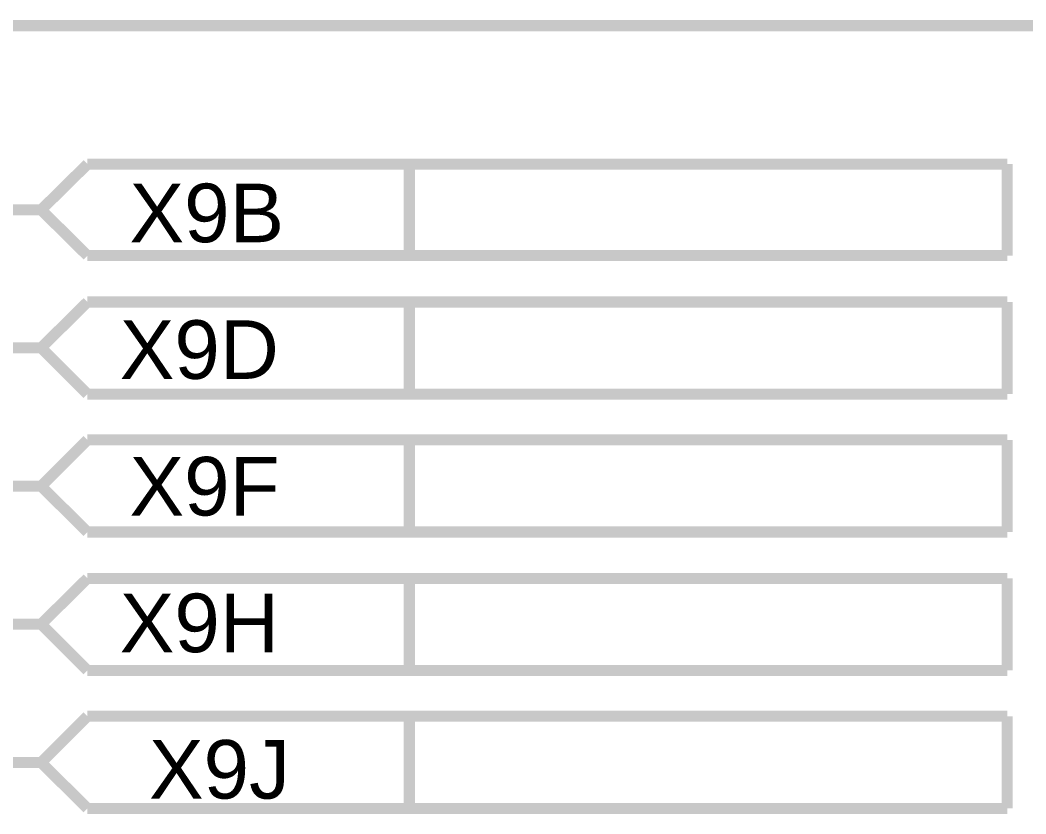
# Model space of a CAD drawing. Header units: millimetres. Extents: x -2024 to 917, y -725 to 13.
# Drawn here: x 615.19 to 642.49, y -357.69 to -336.14 of the extents above; entities that cross this region are included whole.
import ezdxf

# ---------------------------------------------------------------- set-up
doc = ezdxf.new("R2010")
doc.units = ezdxf.units.MM
doc.layers.add('Sheet', color=255, linetype='Continuous')
doc.styles.get("Standard").update_dxf_attribs({"font": 'arial.ttf'})

msp = doc.modelspace()

# ---------------------------------------------------------------- linework, layer by layer
at = {"layer": 'Sheet', "const_width": 0.3}
for points in [[(761.936, -336.293), (602.019, -336.293)], [(615.757, -341.293), (617.015, -340.052)], [(617.015, -340.052), (641.99, -340.052)], [(625.754, -340.052), (625.754, -342.535)], [(641.99, -340.052), (641.99, -342.535)], [(615.757, -341.293), (613.258, -341.293)], [(617.015, -342.535), (615.757, -341.293)], [(641.99, -342.535), (617.015, -342.535)], [(615.757, -345.036), (617.015, -343.794)], [(617.015, -343.794), (641.99, -343.794)], [(625.754, -343.794), (625.754, -346.294)], [(641.99, -343.794), (641.99, -346.294)], [(615.757, -345.036), (613.258, -345.036)], [(617.015, -346.294), (615.757, -345.036)], [(641.99, -346.294), (617.015, -346.294)], [(615.757, -348.795), (617.015, -347.536)], [(617.015, -347.536), (641.99, -347.536)], [(625.754, -347.536), (625.754, -350.037)], [(641.99, -347.536), (641.99, -350.037)], [(615.757, -348.795), (613.258, -348.795)], [(617.015, -350.037), (615.757, -348.795)], [(641.99, -350.037), (617.015, -350.037)], [(615.757, -352.537), (617.015, -351.295)], [(617.015, -351.295), (641.99, -351.295)], [(625.754, -351.295), (625.754, -353.795)], [(641.99, -351.295), (641.99, -353.795)], [(615.757, -352.537), (613.258, -352.537)], [(617.015, -353.795), (615.757, -352.537)], [(641.99, -353.795), (617.015, -353.795)], [(615.757, -356.296), (617.015, -355.037)], [(617.015, -355.037), (641.99, -355.037)], [(625.754, -355.037), (625.754, -357.538)], [(641.99, -355.037), (641.99, -357.538)], [(615.757, -356.296), (613.258, -356.296)], [(617.015, -357.538), (615.757, -356.296)], [(641.99, -357.538), (617.015, -357.538)]]:
    msp.add_lwpolyline(points, dxfattribs=at)

# ---------------------------------------------------------------- texts
at = {"layer": 'Sheet'}
for s, p in [('X9B', (618.157, -342.171)), ('X9D', (617.892, -345.88)), ('X9F', (618.157, -349.589)), ('X9H', (617.892, -353.299)), ('X9J', (618.686, -357.273))]:
    msp.add_text(s, height=1.5897, dxfattribs=at).set_placement(p)

doc.saveas('drawing.dxf')
